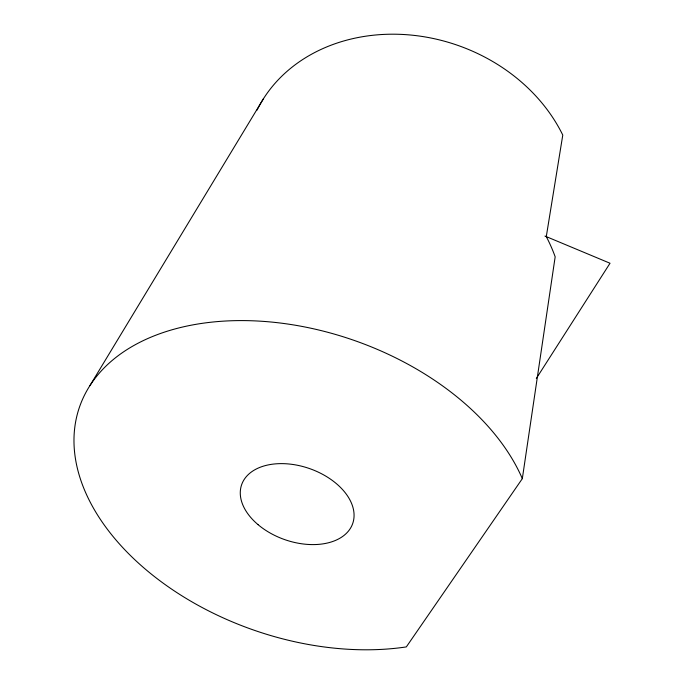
<?xml version="1.0" encoding="UTF-8"?>
<svg xmlns="http://www.w3.org/2000/svg" width="684" height="684" viewBox="0 0 684 684"><rect width="100%" height="100%" fill="white"/><g stroke="black" fill="none" stroke-linecap="round" stroke-linejoin="round"><path stroke-width="1.03" d="M522.328 478.646A237.51 153.293 19.3 0 0 221.984 321.241A237.51 153.293 19.3 0 0 93.315 507.896A237.51 153.293 19.3 0 0 406.322 646.91L522.328 478.646L555.169 256.825A190.964 148.368 19.3 0 0 546.285 236.613L562.778 135.073A168.948 141.836 19.3 0 0 408.339 34.833A168.948 141.836 19.3 0 0 257.056 110.115M89.946 385.588L263.4 98.821M536.324 378.466L610.025 263.246L544.943 236.057M258.022 524.628A58.833 37.629 19.3 0 0 352.508 524.072A58.833 37.629 19.3 0 0 280.97 463.624A58.833 37.629 19.3 0 0 258.022 524.628"/></g></svg>
